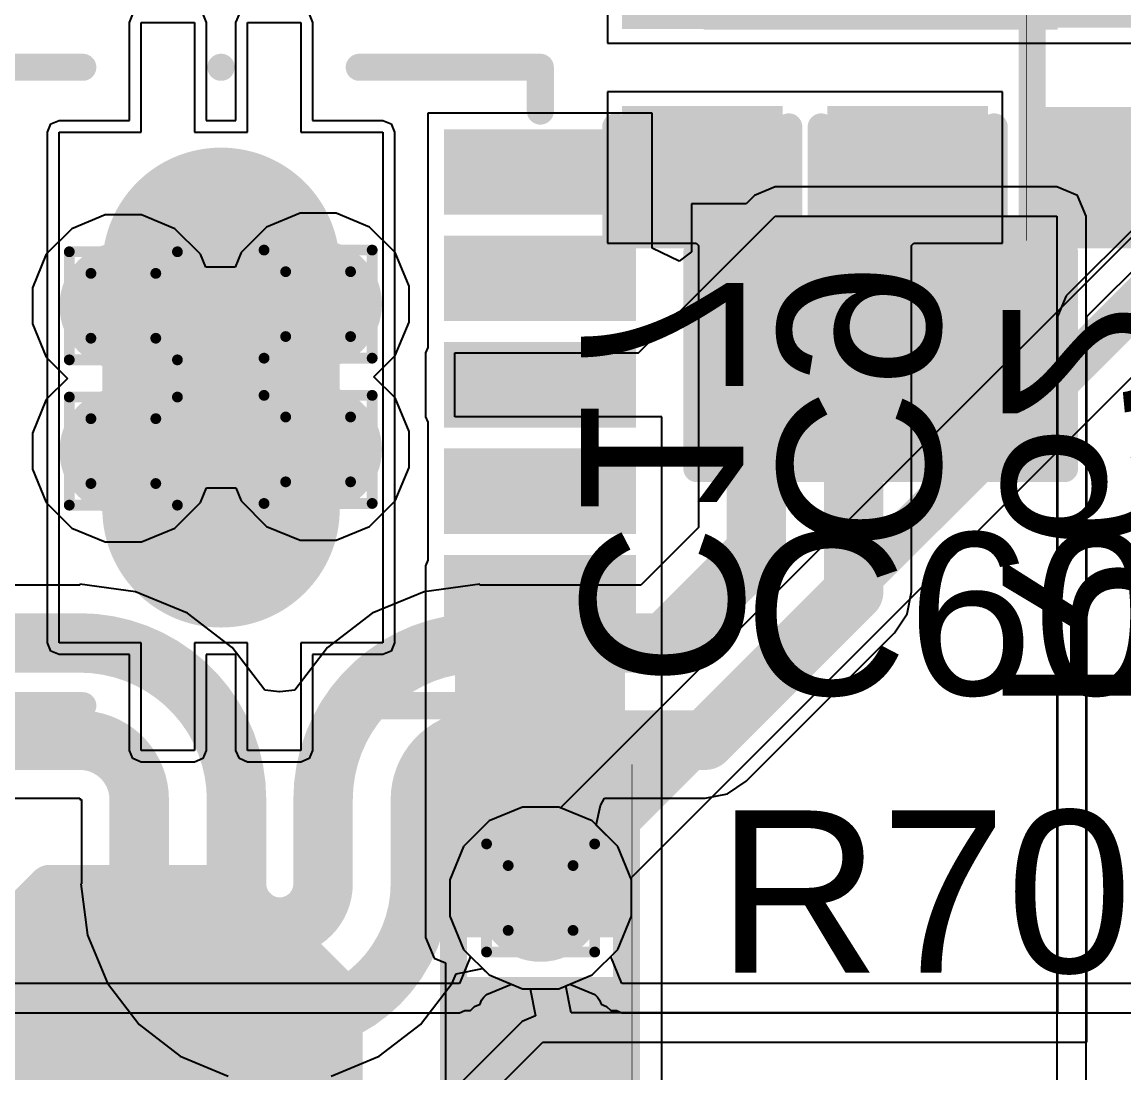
# Model space of a CAD drawing. Header units: inches. Extents: x -22 to 5433, y -13 to 5447.
# Drawn here: x -8.84 to -3.66, y -0.45 to 4.49 of the extents above; entities that cross this region are included whole.
import ezdxf

# ---------------------------------------------------------------- set-up
doc = ezdxf.new("R2010")
doc.units = ezdxf.units.IN
for name, color, linetype in [('Bottom Layer', 5, 'Continuous'), ('Bottom Overlay', 54, 'Continuous'), ('Bottom Paste', 16, 'Continuous'), ('Bottom Solder', 6, 'Continuous'), ('Drill Drawing', 1, 'Continuous'), ('Ground', 16, 'Continuous'), ('Power', 76, 'Continuous'), ('Top Layer', 1, 'Continuous'), ('Top Overlay', 2, 'Continuous'), ('Top Paste', 8, 'Continuous'), ('Top Solder', 216, 'Continuous'), ('Via Holes', 16, 'Continuous')]:
    doc.layers.add(name, color=color, linetype=linetype)
doc.styles.add('Arial', font='', dxfattribs={"height": 0.2})
doc.styles.get('Arial').set_extended_font_data('Arial')

msp = doc.modelspace()

# ---------------------------------------------------------------- hatches: boundary and pattern name
at = {"layer": 'Bottom Layer'}
for points in [[(-5.9594, 4.0347), (-5.3244, 4.0347), (-5.3244, 3.5775), (-5.9594, 3.5775)], [(-4.9942, 4.0347), (-4.3592, 4.0347), (-4.3592, 3.5775), (-4.9942, 3.5775)], [(-4.0036, 4.0347), (-3.3686, 4.0347), (-3.3686, 3.5775), (-4.0036, 3.5775)]]:
    msp.add_hatch(color=5, dxfattribs=at).paths.add_polyline_path(points)
h = msp.add_hatch(color=5, dxfattribs=at)
edge = h.paths.add_edge_path()
edge.add_arc((-8.3615, 3.1557), 0.3, 0, 360)
h = msp.add_hatch(color=5, dxfattribs=at)
edge = h.paths.add_edge_path()
edge.add_arc((-7.4465, 3.1636), 0.3, 0, 360)
h = msp.add_hatch(color=5, dxfattribs=at)
edge = h.paths.add_edge_path()
edge.add_arc((-8.3615, 2.4729), 0.3, 0, 360)
h = msp.add_hatch(color=5, dxfattribs=at)
edge = h.paths.add_edge_path()
edge.add_arc((-7.4465, 2.4808), 0.3, 0, 360)
h = msp.add_hatch(color=5, dxfattribs=at)
edge = h.paths.add_edge_path()
edge.add_arc((-6.4012, 0.3728), 0.3, 0, 360)
at = {"layer": 'Bottom Paste'}
for points in [[(-5.9594, 4.0347), (-5.3244, 4.0347), (-5.3244, 3.5775), (-5.9594, 3.5775)], [(-4.9942, 4.0347), (-4.3592, 4.0347), (-4.3592, 3.5775), (-4.9942, 3.5775)], [(-4.0036, 4.0347), (-3.3686, 4.0347), (-3.3686, 3.5775), (-4.0036, 3.5775)]]:
    msp.add_hatch(color=16, dxfattribs=at).paths.add_polyline_path(points)
at = {"layer": 'Bottom Solder'}
for points in [[(-6.0194, 5.0345), (-5.2644, 5.0345), (-5.2644, 4.4573), (-6.0194, 4.4573)], [(-5.0542, 5.0345), (-4.2992, 5.0345), (-4.2992, 4.4573), (-5.0542, 4.4573)], [(-4.0586, 5.0295), (-3.3136, 5.0295), (-3.3136, 4.4623), (-4.0586, 4.4623)], [(-6.0194, 4.0947), (-5.2644, 4.0947), (-5.2644, 3.5175), (-6.0194, 3.5175)], [(-5.0542, 4.0947), (-4.2992, 4.0947), (-4.2992, 3.5175), (-5.0542, 3.5175)], [(-4.0586, 4.0897), (-3.3136, 4.0897), (-3.3136, 3.5225), (-4.0586, 3.5225)]]:
    msp.add_hatch(color=6, dxfattribs=at).paths.add_polyline_path(points)
at = {"layer": 'Ground'}
h = msp.add_hatch(color=16, dxfattribs=at)
edge = h.paths.add_edge_path()
edge.add_arc((-8.3615, 3.1557), 0.3, 0, 360)
h = msp.add_hatch(color=16, dxfattribs=at)
edge = h.paths.add_edge_path()
edge.add_arc((-7.4465, 3.1636), 0.3, 0, 360)
h = msp.add_hatch(color=16, dxfattribs=at)
edge = h.paths.add_edge_path()
edge.add_arc((-8.3615, 2.4729), 0.3, 0, 360)
h = msp.add_hatch(color=16, dxfattribs=at)
edge = h.paths.add_edge_path()
edge.add_arc((-7.4465, 2.4808), 0.3, 0, 360)
h = msp.add_hatch(color=16, dxfattribs=at)
edge = h.paths.add_edge_path()
edge.add_arc((-6.4012, 0.3728), 0.3, 0, 360)
at = {"layer": 'Power'}
h = msp.add_hatch(color=76, dxfattribs=at)
edge = h.paths.add_edge_path()
edge.add_arc((-8.3615, 3.1557), 0.3, 0, 360)
h = msp.add_hatch(color=76, dxfattribs=at)
edge = h.paths.add_edge_path()
edge.add_arc((-7.4465, 3.1636), 0.3, 0, 360)
h = msp.add_hatch(color=76, dxfattribs=at)
edge = h.paths.add_edge_path()
edge.add_arc((-8.3615, 2.4729), 0.3, 0, 360)
h = msp.add_hatch(color=76, dxfattribs=at)
edge = h.paths.add_edge_path()
edge.add_arc((-7.4465, 2.4808), 0.3, 0, 360)
h = msp.add_hatch(color=76, dxfattribs=at)
edge = h.paths.add_edge_path()
edge.add_arc((-6.4012, 0.3728), 0.3, 0, 360)
at = {"layer": 'Top Layer'}
for points in [[(-6.8041, 3.9344), (-6.0041, 3.9344), (-6.0041, 3.6344), (-6.8041, 3.6344)], [(-4.0417, 3.508), (-4.0417, 2.492), (-5.5657, 2.492), (-5.5657, 3.508)], [(-6.8041, 3.4345), (-6.0041, 3.4345), (-6.0041, 3.1345), (-6.8041, 3.1345)], [(-6.8041, 2.9344), (-6.0041, 2.9344), (-6.0041, 2.6344), (-6.8041, 2.6344)], [(-6.8041, 2.4345), (-6.0041, 2.4345), (-6.0041, 2.1345), (-6.8041, 2.1345)], [(-6.8041, 0.1871), (-6.0041, 0.1871), (-6.0041, 1.9344), (-6.8041, 1.9344)], [(-6.8041, 1.9344), (-6.0041, 1.9344), (-6.0041, 1.6344), (-6.8041, 1.6344)], [(-6.0866, 0.4284), (-6.7216, 0.4284), (-6.7216, 0.8856), (-6.0866, 0.8856)], [(-8.6576, -1.2734), (-7.8956, -1.2734), (-7.5146, -0.8924), (-7.5146, -0.1304), (-7.8956, 0.2506), (-8.6576, 0.2506), (-9.0386, -0.1304), (-9.0386, -0.8924)], [(-6.0866, -0.5114), (-6.7216, -0.5114), (-6.7216, -0.0542), (-6.0866, -0.0542)]]:
    msp.add_hatch(color=1, dxfattribs=at).paths.add_polyline_path(points)
h = msp.add_hatch(color=1, dxfattribs=at)
edge = h.paths.add_edge_path()
edge.add_arc((-7.9025, 2.2014), 0.456, 180, 360)
edge.add_line((-7.4465, 2.2014), (-7.4465, 3.3414))
edge.add_arc((-7.9025, 3.3414), 0.456, 0, 180)
edge.add_line((-8.3585, 3.3414), (-8.3585, 2.2014))
h = msp.add_hatch(color=1, dxfattribs=at)
edge = h.paths.add_edge_path()
edge.add_arc((-8.3615, 3.1557), 0.3, 0, 360)
h = msp.add_hatch(color=1, dxfattribs=at)
edge = h.paths.add_edge_path()
edge.add_arc((-7.4465, 3.1636), 0.3, 0, 360)
h = msp.add_hatch(color=1, dxfattribs=at)
edge = h.paths.add_edge_path()
edge.add_arc((-8.3615, 2.4729), 0.3, 0, 360)
h = msp.add_hatch(color=1, dxfattribs=at)
edge = h.paths.add_edge_path()
edge.add_arc((-7.4465, 2.4808), 0.3, 0, 360)
h = msp.add_hatch(color=1, dxfattribs=at)
edge = h.paths.add_edge_path()
edge.add_arc((-6.4012, 0.3728), 0.3, 0, 360)
at = {"layer": 'Top Paste'}
for points in [[(-6.8041, 3.9344), (-6.0041, 3.9344), (-6.0041, 3.6344), (-6.8041, 3.6344)], [(-4.0417, 3.508), (-4.0417, 2.492), (-5.5657, 2.492), (-5.5657, 3.508)], [(-6.8041, 3.4345), (-6.0041, 3.4345), (-6.0041, 3.1345), (-6.8041, 3.1345)], [(-6.8041, 2.9344), (-6.0041, 2.9344), (-6.0041, 2.6344), (-6.8041, 2.6344)], [(-6.8041, 2.4345), (-6.0041, 2.4345), (-6.0041, 2.1345), (-6.8041, 2.1345)], [(-6.8041, 1.9344), (-6.0041, 1.9344), (-6.0041, 1.6344), (-6.8041, 1.6344)], [(-6.0866, 0.4284), (-6.7216, 0.4284), (-6.7216, 0.8856), (-6.0866, 0.8856)], [(-8.6576, -1.2734), (-7.8956, -1.2734), (-7.5146, -0.8924), (-7.5146, -0.1304), (-7.8956, 0.2506), (-8.6576, 0.2506), (-9.0386, -0.1304), (-9.0386, -0.8924)], [(-6.0866, -0.5114), (-6.7216, -0.5114), (-6.7216, -0.0542), (-6.0866, -0.0542)]]:
    msp.add_hatch(color=8, dxfattribs=at).paths.add_polyline_path(points)
h = msp.add_hatch(color=8, dxfattribs=at)
edge = h.paths.add_edge_path()
edge.add_arc((-7.9025, 2.2014), 0.456, 180, 360)
edge.add_line((-7.4465, 2.2014), (-7.4465, 3.3414))
edge.add_arc((-7.9025, 3.3414), 0.456, 0, 180)
edge.add_line((-8.3585, 3.3414), (-8.3585, 2.2014))
at = {"layer": 'Top Solder'}
for points in [[(-3.9717, 5.61), (-3.9717, 4.454), (-5.6357, 4.454), (-5.6357, 5.61)], [(-6.8549, 3.9852), (-5.9533, 3.9852), (-5.9533, 3.5836), (-6.8549, 3.5836)], [(-3.9717, 3.578), (-3.9717, 2.422), (-5.6357, 2.422), (-5.6357, 3.578)], [(-6.8549, 3.4853), (-5.9533, 3.4853), (-5.9533, 3.0837), (-6.8549, 3.0837)], [(-6.8549, 2.9852), (-5.9533, 2.9852), (-5.9533, 2.5836), (-6.8549, 2.5836)], [(-6.8549, 2.4853), (-5.9533, 2.4853), (-5.9533, 2.0837), (-6.8549, 2.0837)], [(-6.8549, 1.9852), (-5.9533, 1.9852), (-5.9533, 1.5836), (-6.8549, 1.5836)], [(-6.0316, 0.3734), (-6.7766, 0.3734), (-6.7766, 0.9406), (-6.0316, 0.9406)], [(-8.7084, -1.375), (-7.8448, -1.375), (-7.413, -0.9432), (-7.413, -0.0796), (-7.8448, 0.3522), (-8.7084, 0.3522), (-9.1402, -0.0796), (-9.1402, -0.9432)], [(-6.0316, -0.5664), (-6.7766, -0.5664), (-6.7766, 0.0008), (-6.0316, 0.0008)]]:
    msp.add_hatch(color=216, dxfattribs=at).paths.add_polyline_path(points)
h = msp.add_hatch(color=216, dxfattribs=at)
edge = h.paths.add_edge_path()
edge.add_arc((-7.9025, 2.2014), 0.5576, 180, 360)
edge.add_line((-7.3449, 2.2014), (-7.3449, 3.3414))
edge.add_arc((-7.9025, 3.3414), 0.5576, 0, 180)
edge.add_line((-8.4601, 3.3414), (-8.4601, 2.2014))
at = {"layer": 'Via Holes'}
h = msp.add_hatch(color=7, dxfattribs=at)
edge = h.paths.add_edge_path()
edge.add_arc((-7.4465, 3.1636), 0.15, 0, 360)
h = msp.add_hatch(color=7, dxfattribs=at)
edge = h.paths.add_edge_path()
edge.add_arc((-8.3615, 3.1557), 0.15, 0, 360)
h = msp.add_hatch(color=7, dxfattribs=at)
edge = h.paths.add_edge_path()
edge.add_arc((-8.3615, 2.4729), 0.15, 0, 360)
h = msp.add_hatch(color=7, dxfattribs=at)
edge = h.paths.add_edge_path()
edge.add_arc((-7.4465, 2.4808), 0.15, 0, 360)
h = msp.add_hatch(color=7, dxfattribs=at)
edge = h.paths.add_edge_path()
edge.add_arc((-6.4012, 0.3728), 0.15, 0, 360)

# ---------------------------------------------------------------- linework, layer by layer
at = {"layer": 'Bottom Layer'}
for p, q in [((-6.0864, 5.1015), (-6.0864, 4.3903)), ((-6.0864, 4.3903), (-5.1974, 4.3903)), ((-5.1974, 4.3903), (-5.1974, 4.3903)), ((-5.1974, 4.3903), (-5.1212, 4.3903)), ((-5.1212, 4.3903), (-5.1212, 4.3903)), ((-5.1212, 4.3903), (-4.2322, 4.3903)), ((-4.2322, 4.3903), (-4.2322, 4.3903)), ((-4.2322, 4.3903), (-4.1306, 4.3903)), ((-4.1306, 4.3903), (-4.1306, 4.3903)), ((-4.1306, 4.3903), (-3.2593, 4.3903)), ((-5.1974, 4.1617), (-6.0864, 4.1617)), ((-6.0864, 4.1617), (-6.0864, 3.4505)), ((-5.1212, 4.1618), (-5.1974, 4.1618)), ((-5.1974, 4.1618), (-5.1974, 4.1617)), ((-5.1212, 4.1617), (-5.1212, 4.1618)), ((-4.2322, 4.1617), (-5.1212, 4.1617)), ((-4.2322, 3.4505), (-4.2322, 4.1617)), ((-3.5867, 3.5477), (-3.9326, 3.2019)), ((-6.0864, 3.4505), (-5.6708, 3.4505)), ((-5.6708, 3.4505), (-5.6598, 3.4395)), ((-5.6598, 3.4395), (-5.6598, 2.1135)), ((-4.6588, 3.4395), (-4.6477, 3.4505)), ((-4.6588, 1.8115), (-4.6588, 3.4395)), ((-4.6477, 3.4505), (-4.2322, 3.4505)), ((-3.8354, 3.1047), (-3.4895, 3.4505)), ((-3.9326, 3.2019), (-3.9729, 3.1047)), ((-3.9729, 3.1047), (-3.9729, 3.1047)), ((-3.9729, 3.1047), (-3.9729, -0.1673)), ((-3.8354, -0.3048), (-3.8354, 3.1047)), ((-5.6598, 2.1135), (-5.93, 1.8434)), ((-8.5663, 1.8434), (-10.1313, 1.8434)), ((-8.3044, 1.8123), (-8.5663, 1.8468)), ((-8.5663, 1.8468), (-8.5663, 1.8434)), ((-8.0603, 1.7112), (-8.3044, 1.8123)), ((-6.9486, 1.8123), (-7.1927, 1.7112)), ((-6.6867, 1.8468), (-6.9486, 1.8123)), ((-6.6867, 1.8434), (-6.6867, 1.8468)), ((-5.93, 1.8434), (-6.6867, 1.8434)), ((-4.6795, 1.7075), (-4.6588, 1.8115)), ((-7.8507, 1.5504), (-8.0603, 1.7112)), ((-7.1927, 1.7112), (-7.4023, 1.5504)), ((-4.7384, 1.6192), (-4.6795, 1.7075)), ((-5.4357, 0.922), (-4.7384, 1.6192)), ((-7.6968, 1.3498), (-7.8507, 1.5504)), ((-7.4023, 1.5504), (-7.5562, 1.3498)), ((-7.6273, 1.3408), (-7.6968, 1.3498)), ((-7.5562, 1.3498), (-7.6257, 1.3408)), ((-7.6257, 1.3408), (-7.6273, 1.3408)), ((-5.5239, 0.863), (-5.4357, 0.922)), ((-10.4333, 0.8423), (-8.5663, 0.8423)), ((-8.5663, 0.8423), (-8.5663, 0.8349)), ((-8.5663, 0.8349), (-8.5588, 0.8349)), ((-8.5588, 0.8349), (-8.5588, 0.4393)), ((-6.1198, 0.8076), (-6.1009, 0.8423)), ((-6.1009, 0.8423), (-5.628, 0.8423)), ((-5.628, 0.8423), (-5.5239, 0.863)), ((-6.1398, 0.7153), (-6.1198, 0.8076)), ((-6.0392, 0.6147), (-6.1398, 0.7153)), ((-5.9742, 0.4578), (-6.0392, 0.6147)), ((-8.5588, 0.4393), (-8.5616, 0.4393)), ((-8.5616, 0.4393), (-8.5297, 0.1973)), ((-5.9742, 0.2879), (-5.9742, 0.4578)), ((-6.0392, 0.131), (-5.9742, 0.2879)), ((-8.5297, 0.1973), (-8.4363, -0.0282)), ((-6.1593, 0.0109), (-6.0392, 0.131)), ((-6.8167, -0.0282), (-6.7981, 0.0166)), ((-6.7981, 0.0166), (-6.6736, 0.0413)), ((-6.6736, 0.0413), (-6.6431, 0.0109)), ((-6.6431, 0.0109), (-6.4861, -0.0542)), ((-6.2829, -0.0403), (-6.1593, 0.0109)), ((-8.4363, -0.0282), (-8.2877, -0.2219)), ((-6.9653, -0.2219), (-6.8167, -0.0282)), ((-6.2577, -0.1673), (-6.2829, -0.0403)), ((-6.4861, -0.0542), (-6.4499, -0.0542)), ((-6.4499, -0.0542), (-6.4246, -0.1812)), ((-6.4246, -0.1812), (-6.4885, -0.2076)), ((-3.9729, -0.1673), (-6.2577, -0.1673)), ((-8.2877, -0.2219), (-8.0941, -0.3705)), ((-7.159, -0.3705), (-6.9653, -0.2219)), ((-6.4885, -0.2076), (-6.7839, -0.503)), ((-6.4885, -0.2076), (-6.4885, -0.2076)), ((-6.6867, -0.6003), (-6.3912, -0.3048)), ((-6.3912, -0.3048), (-3.8354, -0.3048)), ((-8.0941, -0.3705), (-7.8685, -0.4639)), ((-7.3845, -0.4639), (-7.159, -0.3705))]:
    msp.add_line(p, q, dxfattribs=at)
for points in [[(-5.6419, 3.8061, 0.2794, 0.2794, 0), (-5.3879, 3.5521, 0.2794, 0.2794, 0)], [(-4.9307, 3.5521, 0.2794, 0.2794, 0), (-4.6767, 3.8061, 0.2794, 0.2794, 0)], [(-5.3879, 2.0009, 0.2794, 0.2794, 0), (-5.3879, 3.5521, 0.2794, 0.2794, 0)], [(-4.9307, 1.8115, 0.2794, 0.2794, 0), (-4.9307, 3.5521, 0.2794, 0.2794, 0)], [(-5.8173, 1.5715, 0.2794, 0.2794, 0), (-5.3879, 2.0009, 0.2794, 0.2794, 0)], [(-5.628, 1.1143, 0.2794, 0.2794, 0), (-4.9307, 1.8115, 0.2794, 0.2794, 0)], [(-9.6627, 1.5715, 0.2794, 0.2794, 0), (-8.5663, 1.5715, 0.2794, 0.2794, 0)], [(-8.5663, 1.5715, 0.2794, 0.2794, -0.414214), (-7.8297, 0.8349, 0.2794, 0.2794, 0)], [(-7.4233, 0.8349, 0.2794, 0.2794, -0.414214), (-6.6867, 1.5715, 0.2794, 0.2794, 0)], [(-6.6867, 1.5715, 0.2794, 0.2794, 0), (-6.3184, 1.5715, 0.2794, 0.2794, 0)], [(-6.3184, 1.5715, 0.2794, 0.2794, 0), (-5.8173, 1.5715, 0.2794, 0.2794, 0)], [(-9.6627, 1.1143, 0.2794, 0.2794, 0), (-8.5663, 1.1143, 0.2794, 0.2794, 0)], [(-8.5663, 1.1143, 0.2794, 0.2794, -0.414214), (-8.2869, 0.8349, 0.2794, 0.2794, 0)], [(-6.9661, 0.8349, 0.2794, 0.2794, -0.414214), (-6.6867, 1.1143, 0.2794, 0.2794, 0)], [(-6.6867, 1.1143, 0.2794, 0.2794, 0), (-6.3184, 1.1143, 0.2794, 0.2794, 0)], [(-6.3184, 1.1143, 0.2794, 0.2794, 0), (-5.628, 1.1143, 0.2794, 0.2794, 0)], [(-8.2869, 0.4393, 0.2794, 0.2794, 0), (-8.2869, 0.8349, 0.2794, 0.2794, 0)], [(-7.8297, 0.4393, 0.2794, 0.2794, 0), (-7.8297, 0.8349, 0.2794, 0.2794, 0)], [(-7.4233, 0.4393, 0.2794, 0.2794, 0), (-7.4233, 0.8349, 0.2794, 0.2794, 0)], [(-6.9661, 0.4393, 0.2794, 0.2794, 0), (-6.9661, 0.8349, 0.2794, 0.2794, 0)], [(-6.9661, 0.4393, 0.2794, 0.2794, -1), (-8.2869, 0.4393, 0.2794, 0.2794, 0)], [(-7.4233, 0.4393, 0.2794, 0.2794, -1), (-7.8297, 0.4393, 0.2794, 0.2794, 0)]]:
    msp.add_lwpolyline(points, format="xyseb", dxfattribs=at)
for points in [[(-5.7117, 3.8061, 0.1397, 0.1397, 1), (-5.572, 3.8061, 0.1397, 0.1397, 1)], [(-4.7465, 3.8061, 0.1397, 0.1397, 1), (-4.6068, 3.8061, 0.1397, 0.1397, 1)], [(-5.4577, 3.5521, 0.1397, 0.1397, 1), (-5.318, 3.5521, 0.1397, 0.1397, 1)], [(-5.4577, 3.5521, 0.1397, 0.1397, 1), (-5.318, 3.5521, 0.1397, 0.1397, 1)], [(-5.0005, 3.5521, 0.1397, 0.1397, 1), (-4.8608, 3.5521, 0.1397, 0.1397, 1)], [(-5.0005, 3.5521, 0.1397, 0.1397, 1), (-4.8608, 3.5521, 0.1397, 0.1397, 1)], [(-5.4577, 2.0009, 0.1397, 0.1397, 1), (-5.318, 2.0009, 0.1397, 0.1397, 1)], [(-5.4577, 2.0009, 0.1397, 0.1397, 1), (-5.318, 2.0009, 0.1397, 0.1397, 1)], [(-5.0005, 1.8115, 0.1397, 0.1397, 1), (-4.8608, 1.8115, 0.1397, 0.1397, 1)], [(-5.0005, 1.8115, 0.1397, 0.1397, 1), (-4.8608, 1.8115, 0.1397, 0.1397, 1)], [(-8.6362, 1.5715, 0.1397, 0.1397, 1), (-8.4965, 1.5715, 0.1397, 0.1397, 1)], [(-8.6362, 1.5715, 0.1397, 0.1397, 1), (-8.4965, 1.5715, 0.1397, 0.1397, 1)], [(-6.7566, 1.5715, 0.1397, 0.1397, 1), (-6.6169, 1.5715, 0.1397, 0.1397, 1)], [(-6.7566, 1.5715, 0.1397, 0.1397, 1), (-6.6169, 1.5715, 0.1397, 0.1397, 1)], [(-6.3882, 1.5715, 0.1397, 0.1397, 1), (-6.2485, 1.5715, 0.1397, 0.1397, 1)], [(-6.3882, 1.5715, 0.1397, 0.1397, 1), (-6.2485, 1.5715, 0.1397, 0.1397, 1)], [(-5.8872, 1.5715, 0.1397, 0.1397, 1), (-5.7475, 1.5715, 0.1397, 0.1397, 1)], [(-5.8872, 1.5715, 0.1397, 0.1397, 1), (-5.7475, 1.5715, 0.1397, 0.1397, 1)], [(-8.6362, 1.1143, 0.1397, 0.1397, 1), (-8.4965, 1.1143, 0.1397, 0.1397, 1)], [(-8.6362, 1.1143, 0.1397, 0.1397, 1), (-8.4965, 1.1143, 0.1397, 0.1397, 1)], [(-6.7566, 1.1143, 0.1397, 0.1397, 1), (-6.6169, 1.1143, 0.1397, 0.1397, 1)], [(-6.7566, 1.1143, 0.1397, 0.1397, 1), (-6.6169, 1.1143, 0.1397, 0.1397, 1)], [(-6.3882, 1.1143, 0.1397, 0.1397, 1), (-6.2485, 1.1143, 0.1397, 0.1397, 1)], [(-6.3882, 1.1143, 0.1397, 0.1397, 1), (-6.2485, 1.1143, 0.1397, 0.1397, 1)], [(-5.6978, 1.1143, 0.1397, 0.1397, 1), (-5.5581, 1.1143, 0.1397, 0.1397, 1)], [(-5.6978, 1.1143, 0.1397, 0.1397, 1), (-5.5581, 1.1143, 0.1397, 0.1397, 1)], [(-8.3568, 0.8349, 0.1397, 0.1397, 1), (-8.2171, 0.8349, 0.1397, 0.1397, 1)], [(-8.3568, 0.8349, 0.1397, 0.1397, 1), (-8.2171, 0.8349, 0.1397, 0.1397, 1)], [(-7.8996, 0.8349, 0.1397, 0.1397, 1), (-7.7599, 0.8349, 0.1397, 0.1397, 1)], [(-7.8996, 0.8349, 0.1397, 0.1397, 1), (-7.7599, 0.8349, 0.1397, 0.1397, 1)], [(-7.4932, 0.8349, 0.1397, 0.1397, 1), (-7.3535, 0.8349, 0.1397, 0.1397, 1)], [(-7.4932, 0.8349, 0.1397, 0.1397, 1), (-7.3535, 0.8349, 0.1397, 0.1397, 1)], [(-7.036, 0.8349, 0.1397, 0.1397, 1), (-6.8963, 0.8349, 0.1397, 0.1397, 1)], [(-7.036, 0.8349, 0.1397, 0.1397, 1), (-6.8963, 0.8349, 0.1397, 0.1397, 1)], [(-8.3568, 0.4393, 0.1397, 0.1397, 1), (-8.2171, 0.4393, 0.1397, 0.1397, 1)], [(-8.3568, 0.4393, 0.1397, 0.1397, 1), (-8.2171, 0.4393, 0.1397, 0.1397, 1)], [(-7.8996, 0.4393, 0.1397, 0.1397, 1), (-7.7599, 0.4393, 0.1397, 0.1397, 1)], [(-7.8996, 0.4393, 0.1397, 0.1397, 1), (-7.7599, 0.4393, 0.1397, 0.1397, 1)], [(-7.4932, 0.4393, 0.1397, 0.1397, 1), (-7.3535, 0.4393, 0.1397, 0.1397, 1)], [(-7.4932, 0.4393, 0.1397, 0.1397, 1), (-7.3535, 0.4393, 0.1397, 0.1397, 1)], [(-7.036, 0.4393, 0.1397, 0.1397, 1), (-6.8963, 0.4393, 0.1397, 0.1397, 1)], [(-7.036, 0.4393, 0.1397, 0.1397, 1), (-6.8963, 0.4393, 0.1397, 0.1397, 1)]]:
    msp.add_lwpolyline(points, format="xyseb", close=True, dxfattribs=at)
at = {"layer": 'Bottom Overlay'}
for points in [[(-4.0925, 3.4886, 0.127, 0.127, 0), (-4.0925, 5.0634, 0.127, 0.127, 0)], [(-4.1179, 3.4632, 0.00323, 0.00323, 0), (-4.1179, 5.0888, 0.00323, 0.00323, 0)], [(-6.0483, 3.4886, 0.127, 0.127, 0), (-6.0483, 3.9966, 0.127, 0.127, 0)], [(-5.2355, 3.4886, 0.127, 0.127, 0), (-5.2355, 3.9966, 0.127, 0.127, 0)], [(-5.0831, 3.4886, 0.127, 0.127, 0), (-5.0831, 3.9966, 0.127, 0.127, 0)], [(-4.2703, 3.4886, 0.127, 0.127, 0), (-4.2703, 3.9966, 0.127, 0.127, 0)], [(-6.0483, 3.4886, 0.127, 0.127, 0), (-5.2355, 3.4886, 0.127, 0.127, 0)], [(-5.0831, 3.4886, 0.127, 0.127, 0), (-4.2703, 3.4886, 0.127, 0.127, 0)], [(-4.0925, 3.4886, 0.127, 0.127, 0), (-3.2797, 3.4886, 0.127, 0.127, 0)]]:
    msp.add_lwpolyline(points, format="xyseb", dxfattribs=at)
for points in [[(-6.08, 3.9966, 0.0635, 0.0635, 1), (-6.0165, 3.9966, 0.0635, 0.0635, 1)], [(-5.2672, 3.9966, 0.0635, 0.0635, 1), (-5.2037, 3.9966, 0.0635, 0.0635, 1)], [(-5.1148, 3.9966, 0.0635, 0.0635, 1), (-5.0513, 3.9966, 0.0635, 0.0635, 1)], [(-4.302, 3.9966, 0.0635, 0.0635, 1), (-4.2385, 3.9966, 0.0635, 0.0635, 1)], [(-6.08, 3.4886, 0.0635, 0.0635, 1), (-6.0165, 3.4886, 0.0635, 0.0635, 1)], [(-6.08, 3.4886, 0.0635, 0.0635, 1), (-6.0165, 3.4886, 0.0635, 0.0635, 1)], [(-5.2672, 3.4886, 0.0635, 0.0635, 1), (-5.2037, 3.4886, 0.0635, 0.0635, 1)], [(-5.2672, 3.4886, 0.0635, 0.0635, 1), (-5.2037, 3.4886, 0.0635, 0.0635, 1)], [(-5.1148, 3.4886, 0.0635, 0.0635, 1), (-5.0513, 3.4886, 0.0635, 0.0635, 1)], [(-5.1148, 3.4886, 0.0635, 0.0635, 1), (-5.0513, 3.4886, 0.0635, 0.0635, 1)], [(-4.302, 3.4886, 0.0635, 0.0635, 1), (-4.2385, 3.4886, 0.0635, 0.0635, 1)], [(-4.302, 3.4886, 0.0635, 0.0635, 1), (-4.2385, 3.4886, 0.0635, 0.0635, 1)], [(-4.1242, 3.4886, 0.0635, 0.0635, 1), (-4.0607, 3.4886, 0.0635, 0.0635, 1)], [(-4.1242, 3.4886, 0.0635, 0.0635, 1), (-4.0607, 3.4886, 0.0635, 0.0635, 1)], [(-4.1187, 3.4632, 0.00161, 0.00161, 1), (-4.1171, 3.4632, 0.00161, 0.00161, 1)]]:
    msp.add_lwpolyline(points, format="xyseb", close=True, dxfattribs=at)
at = {"layer": 'Drill Drawing'}
for points in [[(-8.6155, 3.4097, 0.0508, 0.0508, 0), (-8.1075, 3.4097, 0.0508, 0.0508, 0)], [(-8.6155, 2.9017, 0.0508, 0.0508, 0), (-8.6155, 3.4097, 0.0508, 0.0508, 0)], [(-8.1075, 2.9017, 0.0508, 0.0508, 0), (-8.1075, 3.4097, 0.0508, 0.0508, 0)], [(-7.7005, 3.4176, 0.0508, 0.0508, 0), (-7.1925, 3.4176, 0.0508, 0.0508, 0)], [(-7.7005, 2.9096, 0.0508, 0.0508, 0), (-7.7005, 3.4176, 0.0508, 0.0508, 0)], [(-7.1925, 2.9096, 0.0508, 0.0508, 0), (-7.1925, 3.4176, 0.0508, 0.0508, 0)], [(-8.5139, 3.3081, 0.0508, 0.0508, 0), (-8.2091, 3.3081, 0.0508, 0.0508, 0)], [(-8.5139, 3.0033, 0.0508, 0.0508, 0), (-8.5139, 3.3081, 0.0508, 0.0508, 0)], [(-8.2091, 3.0033, 0.0508, 0.0508, 0), (-8.2091, 3.3081, 0.0508, 0.0508, 0)], [(-7.5989, 3.316, 0.0508, 0.0508, 0), (-7.2941, 3.316, 0.0508, 0.0508, 0)], [(-7.5989, 3.0112, 0.0508, 0.0508, 0), (-7.5989, 3.316, 0.0508, 0.0508, 0)], [(-7.2941, 3.0112, 0.0508, 0.0508, 0), (-7.2941, 3.316, 0.0508, 0.0508, 0)], [(-8.5139, 3.0033, 0.0508, 0.0508, 0), (-8.2091, 3.0033, 0.0508, 0.0508, 0)], [(-7.5989, 3.0112, 0.0508, 0.0508, 0), (-7.2941, 3.0112, 0.0508, 0.0508, 0)], [(-8.6155, 2.9017, 0.0508, 0.0508, 0), (-8.1075, 2.9017, 0.0508, 0.0508, 0)], [(-7.7005, 2.9096, 0.0508, 0.0508, 0), (-7.1925, 2.9096, 0.0508, 0.0508, 0)], [(-8.6155, 2.7269, 0.0508, 0.0508, 0), (-8.1075, 2.7269, 0.0508, 0.0508, 0)], [(-8.6155, 2.2189, 0.0508, 0.0508, 0), (-8.6155, 2.7269, 0.0508, 0.0508, 0)], [(-8.1075, 2.2189, 0.0508, 0.0508, 0), (-8.1075, 2.7269, 0.0508, 0.0508, 0)], [(-7.7005, 2.7348, 0.0508, 0.0508, 0), (-7.1925, 2.7348, 0.0508, 0.0508, 0)], [(-7.7005, 2.2268, 0.0508, 0.0508, 0), (-7.7005, 2.7348, 0.0508, 0.0508, 0)], [(-7.1925, 2.2268, 0.0508, 0.0508, 0), (-7.1925, 2.7348, 0.0508, 0.0508, 0)], [(-8.5139, 2.6253, 0.0508, 0.0508, 0), (-8.2091, 2.6253, 0.0508, 0.0508, 0)], [(-8.5139, 2.3205, 0.0508, 0.0508, 0), (-8.5139, 2.6253, 0.0508, 0.0508, 0)], [(-8.2091, 2.3205, 0.0508, 0.0508, 0), (-8.2091, 2.6253, 0.0508, 0.0508, 0)], [(-7.5989, 2.6332, 0.0508, 0.0508, 0), (-7.2941, 2.6332, 0.0508, 0.0508, 0)], [(-7.5989, 2.3284, 0.0508, 0.0508, 0), (-7.5989, 2.6332, 0.0508, 0.0508, 0)], [(-7.2941, 2.3284, 0.0508, 0.0508, 0), (-7.2941, 2.6332, 0.0508, 0.0508, 0)], [(-8.5139, 2.3205, 0.0508, 0.0508, 0), (-8.2091, 2.3205, 0.0508, 0.0508, 0)], [(-7.5989, 2.3284, 0.0508, 0.0508, 0), (-7.2941, 2.3284, 0.0508, 0.0508, 0)], [(-8.6155, 2.2189, 0.0508, 0.0508, 0), (-8.1075, 2.2189, 0.0508, 0.0508, 0)], [(-7.7005, 2.2268, 0.0508, 0.0508, 0), (-7.1925, 2.2268, 0.0508, 0.0508, 0)], [(-6.6552, 0.6268, 0.0508, 0.0508, 0), (-6.1472, 0.6268, 0.0508, 0.0508, 0)], [(-6.6552, 0.1188, 0.0508, 0.0508, 0), (-6.6552, 0.6268, 0.0508, 0.0508, 0)], [(-6.1472, 0.1188, 0.0508, 0.0508, 0), (-6.1472, 0.6268, 0.0508, 0.0508, 0)], [(-6.5536, 0.5252, 0.0508, 0.0508, 0), (-6.2488, 0.5252, 0.0508, 0.0508, 0)], [(-6.5536, 0.2204, 0.0508, 0.0508, 0), (-6.5536, 0.5252, 0.0508, 0.0508, 0)], [(-6.2488, 0.2204, 0.0508, 0.0508, 0), (-6.2488, 0.5252, 0.0508, 0.0508, 0)], [(-6.5536, 0.2204, 0.0508, 0.0508, 0), (-6.2488, 0.2204, 0.0508, 0.0508, 0)], [(-6.6552, 0.1188, 0.0508, 0.0508, 0), (-6.1472, 0.1188, 0.0508, 0.0508, 0)]]:
    msp.add_lwpolyline(points, format="xyseb", dxfattribs=at)
for points in [[(-8.6282, 3.4097, 0.0254, 0.0254, 1), (-8.6028, 3.4097, 0.0254, 0.0254, 1)], [(-8.6282, 3.4097, 0.0254, 0.0254, 1), (-8.6028, 3.4097, 0.0254, 0.0254, 1)], [(-8.1202, 3.4097, 0.0254, 0.0254, 1), (-8.0948, 3.4097, 0.0254, 0.0254, 1)], [(-8.1202, 3.4097, 0.0254, 0.0254, 1), (-8.0948, 3.4097, 0.0254, 0.0254, 1)], [(-7.7132, 3.4176, 0.0254, 0.0254, 1), (-7.6878, 3.4176, 0.0254, 0.0254, 1)], [(-7.7132, 3.4176, 0.0254, 0.0254, 1), (-7.6878, 3.4176, 0.0254, 0.0254, 1)], [(-7.2052, 3.4176, 0.0254, 0.0254, 1), (-7.1798, 3.4176, 0.0254, 0.0254, 1)], [(-7.2052, 3.4176, 0.0254, 0.0254, 1), (-7.1798, 3.4176, 0.0254, 0.0254, 1)], [(-8.5266, 3.3081, 0.0254, 0.0254, 1), (-8.5012, 3.3081, 0.0254, 0.0254, 1)], [(-8.5266, 3.3081, 0.0254, 0.0254, 1), (-8.5012, 3.3081, 0.0254, 0.0254, 1)], [(-8.2218, 3.3081, 0.0254, 0.0254, 1), (-8.1964, 3.3081, 0.0254, 0.0254, 1)], [(-8.2218, 3.3081, 0.0254, 0.0254, 1), (-8.1964, 3.3081, 0.0254, 0.0254, 1)], [(-7.6116, 3.316, 0.0254, 0.0254, 1), (-7.5862, 3.316, 0.0254, 0.0254, 1)], [(-7.6116, 3.316, 0.0254, 0.0254, 1), (-7.5862, 3.316, 0.0254, 0.0254, 1)], [(-7.3068, 3.316, 0.0254, 0.0254, 1), (-7.2814, 3.316, 0.0254, 0.0254, 1)], [(-7.3068, 3.316, 0.0254, 0.0254, 1), (-7.2814, 3.316, 0.0254, 0.0254, 1)], [(-8.5266, 3.0033, 0.0254, 0.0254, 1), (-8.5012, 3.0033, 0.0254, 0.0254, 1)], [(-8.5266, 3.0033, 0.0254, 0.0254, 1), (-8.5012, 3.0033, 0.0254, 0.0254, 1)], [(-8.2218, 3.0033, 0.0254, 0.0254, 1), (-8.1964, 3.0033, 0.0254, 0.0254, 1)], [(-8.2218, 3.0033, 0.0254, 0.0254, 1), (-8.1964, 3.0033, 0.0254, 0.0254, 1)], [(-7.6116, 3.0112, 0.0254, 0.0254, 1), (-7.5862, 3.0112, 0.0254, 0.0254, 1)], [(-7.6116, 3.0112, 0.0254, 0.0254, 1), (-7.5862, 3.0112, 0.0254, 0.0254, 1)], [(-7.3068, 3.0112, 0.0254, 0.0254, 1), (-7.2814, 3.0112, 0.0254, 0.0254, 1)], [(-7.3068, 3.0112, 0.0254, 0.0254, 1), (-7.2814, 3.0112, 0.0254, 0.0254, 1)], [(-8.6282, 2.9017, 0.0254, 0.0254, 1), (-8.6028, 2.9017, 0.0254, 0.0254, 1)], [(-8.6282, 2.9017, 0.0254, 0.0254, 1), (-8.6028, 2.9017, 0.0254, 0.0254, 1)], [(-8.1202, 2.9017, 0.0254, 0.0254, 1), (-8.0948, 2.9017, 0.0254, 0.0254, 1)], [(-8.1202, 2.9017, 0.0254, 0.0254, 1), (-8.0948, 2.9017, 0.0254, 0.0254, 1)], [(-7.7132, 2.9096, 0.0254, 0.0254, 1), (-7.6878, 2.9096, 0.0254, 0.0254, 1)], [(-7.7132, 2.9096, 0.0254, 0.0254, 1), (-7.6878, 2.9096, 0.0254, 0.0254, 1)], [(-7.2052, 2.9096, 0.0254, 0.0254, 1), (-7.1798, 2.9096, 0.0254, 0.0254, 1)], [(-7.2052, 2.9096, 0.0254, 0.0254, 1), (-7.1798, 2.9096, 0.0254, 0.0254, 1)], [(-8.6282, 2.7269, 0.0254, 0.0254, 1), (-8.6028, 2.7269, 0.0254, 0.0254, 1)], [(-8.6282, 2.7269, 0.0254, 0.0254, 1), (-8.6028, 2.7269, 0.0254, 0.0254, 1)], [(-8.1202, 2.7269, 0.0254, 0.0254, 1), (-8.0948, 2.7269, 0.0254, 0.0254, 1)], [(-8.1202, 2.7269, 0.0254, 0.0254, 1), (-8.0948, 2.7269, 0.0254, 0.0254, 1)], [(-7.7132, 2.7348, 0.0254, 0.0254, 1), (-7.6878, 2.7348, 0.0254, 0.0254, 1)], [(-7.7132, 2.7348, 0.0254, 0.0254, 1), (-7.6878, 2.7348, 0.0254, 0.0254, 1)], [(-7.2052, 2.7348, 0.0254, 0.0254, 1), (-7.1798, 2.7348, 0.0254, 0.0254, 1)], [(-7.2052, 2.7348, 0.0254, 0.0254, 1), (-7.1798, 2.7348, 0.0254, 0.0254, 1)], [(-8.5266, 2.6253, 0.0254, 0.0254, 1), (-8.5012, 2.6253, 0.0254, 0.0254, 1)], [(-8.5266, 2.6253, 0.0254, 0.0254, 1), (-8.5012, 2.6253, 0.0254, 0.0254, 1)], [(-8.2218, 2.6253, 0.0254, 0.0254, 1), (-8.1964, 2.6253, 0.0254, 0.0254, 1)], [(-8.2218, 2.6253, 0.0254, 0.0254, 1), (-8.1964, 2.6253, 0.0254, 0.0254, 1)], [(-7.6116, 2.6332, 0.0254, 0.0254, 1), (-7.5862, 2.6332, 0.0254, 0.0254, 1)], [(-7.6116, 2.6332, 0.0254, 0.0254, 1), (-7.5862, 2.6332, 0.0254, 0.0254, 1)], [(-7.3068, 2.6332, 0.0254, 0.0254, 1), (-7.2814, 2.6332, 0.0254, 0.0254, 1)], [(-7.3068, 2.6332, 0.0254, 0.0254, 1), (-7.2814, 2.6332, 0.0254, 0.0254, 1)], [(-8.5266, 2.3205, 0.0254, 0.0254, 1), (-8.5012, 2.3205, 0.0254, 0.0254, 1)], [(-8.5266, 2.3205, 0.0254, 0.0254, 1), (-8.5012, 2.3205, 0.0254, 0.0254, 1)], [(-8.2218, 2.3205, 0.0254, 0.0254, 1), (-8.1964, 2.3205, 0.0254, 0.0254, 1)], [(-8.2218, 2.3205, 0.0254, 0.0254, 1), (-8.1964, 2.3205, 0.0254, 0.0254, 1)], [(-7.6116, 2.3284, 0.0254, 0.0254, 1), (-7.5862, 2.3284, 0.0254, 0.0254, 1)], [(-7.6116, 2.3284, 0.0254, 0.0254, 1), (-7.5862, 2.3284, 0.0254, 0.0254, 1)], [(-7.3068, 2.3284, 0.0254, 0.0254, 1), (-7.2814, 2.3284, 0.0254, 0.0254, 1)], [(-7.3068, 2.3284, 0.0254, 0.0254, 1), (-7.2814, 2.3284, 0.0254, 0.0254, 1)], [(-8.6282, 2.2189, 0.0254, 0.0254, 1), (-8.6028, 2.2189, 0.0254, 0.0254, 1)], [(-8.6282, 2.2189, 0.0254, 0.0254, 1), (-8.6028, 2.2189, 0.0254, 0.0254, 1)], [(-8.1202, 2.2189, 0.0254, 0.0254, 1), (-8.0948, 2.2189, 0.0254, 0.0254, 1)], [(-8.1202, 2.2189, 0.0254, 0.0254, 1), (-8.0948, 2.2189, 0.0254, 0.0254, 1)], [(-7.7132, 2.2268, 0.0254, 0.0254, 1), (-7.6878, 2.2268, 0.0254, 0.0254, 1)], [(-7.7132, 2.2268, 0.0254, 0.0254, 1), (-7.6878, 2.2268, 0.0254, 0.0254, 1)], [(-7.2052, 2.2268, 0.0254, 0.0254, 1), (-7.1798, 2.2268, 0.0254, 0.0254, 1)], [(-7.2052, 2.2268, 0.0254, 0.0254, 1), (-7.1798, 2.2268, 0.0254, 0.0254, 1)], [(-6.6679, 0.6268, 0.0254, 0.0254, 1), (-6.6425, 0.6268, 0.0254, 0.0254, 1)], [(-6.6679, 0.6268, 0.0254, 0.0254, 1), (-6.6425, 0.6268, 0.0254, 0.0254, 1)], [(-6.1599, 0.6268, 0.0254, 0.0254, 1), (-6.1345, 0.6268, 0.0254, 0.0254, 1)], [(-6.1599, 0.6268, 0.0254, 0.0254, 1), (-6.1345, 0.6268, 0.0254, 0.0254, 1)], [(-6.5663, 0.5252, 0.0254, 0.0254, 1), (-6.5409, 0.5252, 0.0254, 0.0254, 1)], [(-6.5663, 0.5252, 0.0254, 0.0254, 1), (-6.5409, 0.5252, 0.0254, 0.0254, 1)], [(-6.2615, 0.5252, 0.0254, 0.0254, 1), (-6.2361, 0.5252, 0.0254, 0.0254, 1)], [(-6.2615, 0.5252, 0.0254, 0.0254, 1), (-6.2361, 0.5252, 0.0254, 0.0254, 1)], [(-6.5663, 0.2204, 0.0254, 0.0254, 1), (-6.5409, 0.2204, 0.0254, 0.0254, 1)], [(-6.5663, 0.2204, 0.0254, 0.0254, 1), (-6.5409, 0.2204, 0.0254, 0.0254, 1)], [(-6.2615, 0.2204, 0.0254, 0.0254, 1), (-6.2361, 0.2204, 0.0254, 0.0254, 1)], [(-6.2615, 0.2204, 0.0254, 0.0254, 1), (-6.2361, 0.2204, 0.0254, 0.0254, 1)], [(-6.6679, 0.1188, 0.0254, 0.0254, 1), (-6.6425, 0.1188, 0.0254, 0.0254, 1)], [(-6.6679, 0.1188, 0.0254, 0.0254, 1), (-6.6425, 0.1188, 0.0254, 0.0254, 1)], [(-6.1599, 0.1188, 0.0254, 0.0254, 1), (-6.1345, 0.1188, 0.0254, 0.0254, 1)], [(-6.1599, 0.1188, 0.0254, 0.0254, 1), (-6.1345, 0.1188, 0.0254, 0.0254, 1)]]:
    msp.add_lwpolyline(points, format="xyseb", close=True, dxfattribs=at)
at = {"layer": 'Ground'}
for p, q in [((-2.548, 4.5557), (-6.3075, 0.7962)), ((-5.9779, 0.4666), (-2.2867, 4.1578)), ((-6.4861, 0.7998), (-6.6431, 0.7348)), ((-6.3163, 0.7998), (-6.4861, 0.7998)), ((-6.3075, 0.7962), (-6.3163, 0.7998)), ((-6.6431, 0.7348), (-6.7632, 0.6147)), ((-6.7632, 0.6147), (-6.8282, 0.4578)), ((-5.9742, 0.4578), (-5.9779, 0.4666)), ((-6.8282, 0.4578), (-6.8282, 0.2879)), ((-5.9742, 0.2879), (-5.9742, 0.4578)), ((-6.8282, 0.2879), (-6.7632, 0.131)), ((-6.0392, 0.131), (-5.9742, 0.2879)), ((-6.7632, 0.131), (-6.6431, 0.0109)), ((-6.1593, 0.0109), (-6.0392, 0.131)), ((-6.6431, 0.0109), (-6.4861, -0.0542)), ((-6.3163, -0.0542), (-6.1593, 0.0109)), ((-6.4861, -0.0542), (-6.3163, -0.0542))]:
    msp.add_line(p, q, dxfattribs=at)
msp.add_lwpolyline([(-6.4012, 0.3728, 0.2032, 0.2032, 0), (-2.3832, 4.3908, 0.2032, 0.2032, 0)], format="xyseb", dxfattribs=at)
msp.add_lwpolyline([(-6.452, 0.3728, 0.1016, 0.1016, 1), (-6.3504, 0.3728, 0.1016, 0.1016, 1)], format="xyseb", close=True, dxfattribs=at)
at = {"layer": 'Power'}
for p, q in [((-8.4465, 3.5827), (-8.6034, 3.5177)), ((-8.2766, 3.5827), (-8.4465, 3.5827)), ((-8.1197, 3.5177), (-8.2766, 3.5827)), ((-7.5314, 3.5906), (-7.6884, 3.5256)), ((-7.3616, 3.5906), (-7.5314, 3.5906)), ((-7.2046, 3.5256), (-7.3616, 3.5906)), ((-7.6884, 3.5256), (-7.8085, 3.4055)), ((-7.0845, 3.4055), (-7.2046, 3.5256)), ((-8.6034, 3.5177), (-8.7235, 3.3976)), ((-7.9995, 3.3976), (-8.1197, 3.5177)), ((-8.7235, 3.3976), (-8.7885, 3.2407)), ((-7.9744, 3.3369), (-7.9995, 3.3976)), ((-7.8085, 3.4055), (-7.8369, 3.3369)), ((-7.0195, 3.2485), (-7.0845, 3.4055)), ((-7.8369, 3.3369), (-7.9744, 3.3369)), ((-8.7885, 3.2407), (-8.7885, 3.0708)), ((-7.0195, 3.0787), (-7.0195, 3.2485)), ((-8.7885, 3.0708), (-8.7235, 2.9139)), ((-7.0845, 2.9217), (-7.0195, 3.0787)), ((-8.7235, 2.9139), (-8.624, 2.8143)), ((-7.184, 2.8222), (-7.0845, 2.9217)), ((-8.624, 2.8143), (-8.7235, 2.7148)), ((-7.0845, 2.7227), (-7.184, 2.8222)), ((-8.7235, 2.7148), (-8.7885, 2.5579)), ((-7.0195, 2.5657), (-7.0845, 2.7227)), ((-8.7885, 2.5579), (-8.7885, 2.388)), ((-7.0195, 2.3959), (-7.0195, 2.5657)), ((-8.7885, 2.388), (-8.7235, 2.231)), ((-7.0845, 2.2389), (-7.0195, 2.3959)), ((-7.9995, 2.231), (-7.9711, 2.2997)), ((-7.9711, 2.2997), (-7.8336, 2.2997)), ((-7.8336, 2.2997), (-7.8085, 2.2389)), ((-8.7235, 2.231), (-8.6034, 2.1109)), ((-8.1197, 2.1109), (-7.9995, 2.231)), ((-7.8085, 2.2389), (-7.6884, 2.1188)), ((-7.2046, 2.1188), (-7.0845, 2.2389)), ((-8.6034, 2.1109), (-8.4465, 2.0459)), ((-8.2766, 2.0459), (-8.1197, 2.1109)), ((-7.6884, 2.1188), (-7.5314, 2.0538)), ((-7.3616, 2.0538), (-7.2046, 2.1188)), ((-8.4465, 2.0459), (-8.2766, 2.0459)), ((-7.5314, 2.0538), (-7.3616, 2.0538)), ((-6.4861, 0.7998), (-6.6431, 0.7348)), ((-6.3163, 0.7998), (-6.4861, 0.7998)), ((-6.1593, 0.7348), (-6.3163, 0.7998)), ((-6.6431, 0.7348), (-6.7632, 0.6147)), ((-6.0392, 0.6147), (-6.1593, 0.7348)), ((-6.7632, 0.6147), (-6.8282, 0.4578)), ((-5.9742, 0.4578), (-6.0392, 0.6147)), ((-6.8282, 0.4578), (-6.8282, 0.2879)), ((-5.9742, 0.2879), (-5.9742, 0.4578)), ((-6.8282, 0.2879), (-6.7632, 0.131)), ((-6.0392, 0.131), (-5.9742, 0.2879)), ((-6.7632, 0.131), (-6.7305, 0.0982)), ((-6.0719, 0.0982), (-6.0392, 0.131)), ((-6.7305, 0.0982), (-6.7831, -0.0288)), ((-6.0193, -0.0288), (-6.0719, 0.0982)), ((-6.7831, -0.0288), (-14.0001, -0.0288)), ((-6.6559, -0.081), (-6.5386, -0.0324)), ((-6.5386, -0.0324), (-6.4861, -0.0542)), ((-6.3163, -0.0542), (-6.2638, -0.0324)), ((-6.2638, -0.0324), (-6.1465, -0.081)), ((-3.127, -0.0288), (-6.0193, -0.0288)), ((-6.6782, -0.1074), (-6.6686, -0.0939)), ((-6.6686, -0.0939), (-6.6561, -0.0814)), ((-6.6561, -0.0814), (-6.6559, -0.081)), ((-6.4861, -0.0542), (-6.3163, -0.0542)), ((-6.1465, -0.081), (-6.1463, -0.0814)), ((-6.1463, -0.0814), (-6.1338, -0.0939)), ((-6.1338, -0.0939), (-6.1242, -0.1074)), ((-6.7305, -0.1558), (-6.7111, -0.1364)), ((-6.7111, -0.1364), (-6.6859, -0.126)), ((-6.6859, -0.126), (-6.6782, -0.1074)), ((-6.1242, -0.1074), (-6.1165, -0.126)), ((-6.1165, -0.126), (-6.0913, -0.1364)), ((-6.0913, -0.1364), (-6.0719, -0.1558)), ((-13.7693, -0.1662), (-6.7831, -0.1662)), ((-6.7831, -0.1662), (-6.7578, -0.1558)), ((-6.7578, -0.1558), (-6.7305, -0.1558)), ((-6.0719, -0.1558), (-6.0446, -0.1558)), ((-6.0446, -0.1558), (-6.0193, -0.1662)), ((-6.0193, -0.1662), (-3.127, -0.1662))]:
    msp.add_line(p, q, dxfattribs=at)
at = {"layer": 'Top Layer'}
for p, q in [((-8.2776, 3.9714), (-8.2776, 4.4866)), ((-8.2776, 4.4866), (-8.0276, 4.4866)), ((-8.0276, 4.4866), (-8.0276, 3.9714)), ((-7.7776, 3.9714), (-7.7776, 4.4866)), ((-7.7776, 4.4866), (-7.5276, 4.4866)), ((-7.5276, 4.4866), (-7.5276, 3.9714)), ((-5.8771, 4.0614), (-6.9311, 4.0614)), ((-6.9311, 4.0614), (-6.9311, 2.9596)), ((-5.8771, 3.4265), (-5.8771, 4.0614)), ((-8.6626, 3.9714), (-8.6626, 3.9714)), ((-8.6626, 3.9714), (-8.2776, 3.9714)), ((-8.6626, 3.6666), (-8.6626, 3.9714)), ((-8.0276, 3.9714), (-7.7776, 3.9714)), ((-7.5276, 3.9714), (-7.1426, 3.9714)), ((-7.1426, 3.9714), (-7.1426, 1.5714)), ((-5.299, 3.715), (-5.3962, 3.6748)), ((-3.9763, 3.715), (-5.299, 3.715)), ((-3.8791, 3.6748), (-3.9763, 3.715)), ((-8.6626, 1.5714), (-8.6626, 3.6666)), ((-8.6626, 3.6666), (-8.6626, 3.6666)), ((-5.4359, 3.635), (-5.6927, 3.635)), ((-5.6927, 3.635), (-5.6927, 3.4099)), ((-5.3962, 3.6747), (-5.4359, 3.635)), ((-5.3962, 3.6748), (-5.3962, 3.6747)), ((-3.8389, 3.5775), (-3.8791, 3.6748)), ((-5.9422, 2.9344), (-5.299, 3.5775)), ((-5.299, 3.5775), (-3.9763, 3.5775)), ((-3.9763, 3.5775), (-3.9763, -2.9638)), ((-3.8389, -2.9638), (-3.8389, 3.5775)), ((-5.7501, 3.365), (-5.8771, 3.4265)), ((-5.6927, 3.4099), (-5.7501, 3.365)), ((-6.9311, 2.9596), (-6.9416, 2.9344)), ((-6.9416, 2.9344), (-6.9416, 2.6344)), ((-6.8041, 2.6344), (-6.8041, 2.9344)), ((-6.8041, 2.9344), (-5.9422, 2.9344)), ((-6.9416, 2.6344), (-6.9311, 2.6091)), ((-6.9311, 2.6091), (-6.9311, 1.9596)), ((-5.8326, 2.6344), (-6.8041, 2.6344)), ((-5.8326, -1.4753), (-5.8326, 2.6344)), ((-6.9311, 1.9596), (-6.9416, 1.9344)), ((-6.9416, 1.9344), (-6.9416, 0.1871)), ((-8.2776, 1.5714), (-8.6626, 1.5714)), ((-8.2776, 1.0666), (-8.2776, 1.5714)), ((-7.7776, 1.5714), (-8.0276, 1.5714)), ((-8.0276, 1.5714), (-8.0276, 1.0666)), ((-7.7776, 1.0666), (-7.7776, 1.5714)), ((-7.1426, 1.5714), (-7.5276, 1.5714)), ((-7.5276, 1.5714), (-7.5276, 1.0666)), ((-8.0276, 1.0666), (-8.2776, 1.0666)), ((-7.5276, 1.0666), (-7.7776, 1.0666)), ((-6.9416, 0.1871), (-6.9013, 0.0899)), ((-6.9013, 0.0899), (-6.8486, 0.0681)), ((-6.8486, 0.0681), (-6.8486, -0.6383))]:
    msp.add_line(p, q, dxfattribs=at)
for points in [[(-6.4041, 0.3699, 0.127, 0.127, 0), (-6.4041, 0.657, 0.127, 0.127, 0)], [(-6.4041, 0.3699, 0.127, 0.127, 0), (-6.4012, 0.3728, 0.127, 0.127, 0)], [(-6.4041, -0.8818, 0.3048, 0.3048, 0), (-6.4041, -0.2828, 0.3048, 0.3048, 0)]]:
    msp.add_lwpolyline(points, format="xyseb", dxfattribs=at)
for points in [[(-6.4359, 0.657, 0.0635, 0.0635, 1), (-6.3724, 0.657, 0.0635, 0.0635, 1)], [(-6.4359, 0.3699, 0.0635, 0.0635, 1), (-6.3724, 0.3699, 0.0635, 0.0635, 1)], [(-6.4359, 0.3699, 0.0635, 0.0635, 1), (-6.3724, 0.3699, 0.0635, 0.0635, 1)], [(-6.433, 0.3728, 0.0635, 0.0635, 1), (-6.3695, 0.3728, 0.0635, 0.0635, 1)], [(-6.4803, -0.2828, 0.1524, 0.1524, 1), (-6.3279, -0.2828, 0.1524, 0.1524, 1)]]:
    msp.add_lwpolyline(points, format="xyseb", close=True, dxfattribs=at)
at = {"layer": 'Top Overlay'}
for points in [[(-9.4026, 4.2766, 0.127, 0.127, 0), (-8.5517, 4.2766, 0.127, 0.127, 0)], [(-7.9035, 4.2766, 0.127, 0.127, 0), (-7.9017, 4.2766, 0.127, 0.127, 0)], [(-7.2534, 4.2766, 0.127, 0.127, 0), (-6.4026, 4.2766, 0.127, 0.127, 0)], [(-6.4026, 4.0707, 0.127, 0.127, 0), (-6.4026, 4.2766, 0.127, 0.127, 0)], [(-5.6673, 2.3904, 0.127, 0.127, 0), (-5.6673, 3.4064, 0.127, 0.127, 0)], [(-3.9401, 2.3904, 0.127, 0.127, 0), (-3.9401, 3.4064, 0.127, 0.127, 0)], [(-5.6673, 2.3904, 0.127, 0.127, 0), (-3.9401, 2.3904, 0.127, 0.127, 0)], [(-6.4026, 1.2766, 0.127, 0.127, 0), (-6.4026, 1.4824, 0.127, 0.127, 0)], [(-9.4026, 1.2766, 0.127, 0.127, 0), (-8.5517, 1.2766, 0.127, 0.127, 0)], [(-7.9035, 1.2766, 0.127, 0.127, 0), (-7.9017, 1.2766, 0.127, 0.127, 0)], [(-7.2535, 1.2766, 0.127, 0.127, 0), (-6.4026, 1.2766, 0.127, 0.127, 0)], [(-6.8105, 0.9745, 0.127, 0.127, 0), (-5.9977, 0.9745, 0.127, 0.127, 0)], [(-6.8105, -0.6003, 0.127, 0.127, 0), (-6.8105, 0.9745, 0.127, 0.127, 0)], [(-5.9977, -0.6003, 0.127, 0.127, 0), (-5.9977, 0.9745, 0.127, 0.127, 0)], [(-5.9723, -0.6257, 0.00323, 0.00323, 0), (-5.9723, 0.9999, 0.00323, 0.00323, 0)], [(-9.2164, -0.0796, 0.2, 0.2, 0), (-8.7084, 0.4284, 0.2, 0.2, 0)], [(-8.7084, 0.4284, 0.2, 0.2, 0), (-7.8448, 0.4284, 0.2, 0.2, 0)], [(-7.8448, 0.4284, 0.2, 0.2, 0), (-7.3368, -0.0796, 0.2, 0.2, 0)], [(-7.3368, -0.9432, 0.2, 0.2, 0), (-7.3368, -0.0796, 0.2, 0.2, 0)]]:
    msp.add_lwpolyline(points, format="xyseb", dxfattribs=at)
for points in [[(-8.5835, 4.2766, 0.0635, 0.0635, 1), (-8.52, 4.2766, 0.0635, 0.0635, 1)], [(-7.9352, 4.2766, 0.0635, 0.0635, 1), (-7.8717, 4.2766, 0.0635, 0.0635, 1)], [(-7.9335, 4.2766, 0.0635, 0.0635, 1), (-7.87, 4.2766, 0.0635, 0.0635, 1)], [(-7.2852, 4.2766, 0.0635, 0.0635, 1), (-7.2217, 4.2766, 0.0635, 0.0635, 1)], [(-6.4343, 4.2766, 0.0635, 0.0635, 1), (-6.3708, 4.2766, 0.0635, 0.0635, 1)], [(-6.4344, 4.2766, 0.0635, 0.0635, 1), (-6.3709, 4.2766, 0.0635, 0.0635, 1)], [(-6.4343, 4.0707, 0.0635, 0.0635, 1), (-6.3708, 4.0707, 0.0635, 0.0635, 1)], [(-5.699, 3.4064, 0.0635, 0.0635, 1), (-5.6355, 3.4064, 0.0635, 0.0635, 1)], [(-3.9718, 3.4064, 0.0635, 0.0635, 1), (-3.9083, 3.4064, 0.0635, 0.0635, 1)], [(-5.699, 2.3904, 0.0635, 0.0635, 1), (-5.6355, 2.3904, 0.0635, 0.0635, 1)], [(-5.699, 2.3904, 0.0635, 0.0635, 1), (-5.6355, 2.3904, 0.0635, 0.0635, 1)], [(-3.9718, 2.3904, 0.0635, 0.0635, 1), (-3.9083, 2.3904, 0.0635, 0.0635, 1)], [(-3.9718, 2.3904, 0.0635, 0.0635, 1), (-3.9083, 2.3904, 0.0635, 0.0635, 1)], [(-6.4343, 1.4824, 0.0635, 0.0635, 1), (-6.3708, 1.4824, 0.0635, 0.0635, 1)], [(-8.5835, 1.2766, 0.0635, 0.0635, 1), (-8.52, 1.2766, 0.0635, 0.0635, 1)], [(-7.9352, 1.2766, 0.0635, 0.0635, 1), (-7.8717, 1.2766, 0.0635, 0.0635, 1)], [(-7.9335, 1.2766, 0.0635, 0.0635, 1), (-7.87, 1.2766, 0.0635, 0.0635, 1)], [(-7.2852, 1.2766, 0.0635, 0.0635, 1), (-7.2217, 1.2766, 0.0635, 0.0635, 1)], [(-6.4343, 1.2766, 0.0635, 0.0635, 1), (-6.3708, 1.2766, 0.0635, 0.0635, 1)], [(-6.4343, 1.2766, 0.0635, 0.0635, 1), (-6.3708, 1.2766, 0.0635, 0.0635, 1)], [(-6.8423, 0.9745, 0.0635, 0.0635, 1), (-6.7788, 0.9745, 0.0635, 0.0635, 1)], [(-6.8423, 0.9745, 0.0635, 0.0635, 1), (-6.7788, 0.9745, 0.0635, 0.0635, 1)], [(-6.0295, 0.9745, 0.0635, 0.0635, 1), (-5.966, 0.9745, 0.0635, 0.0635, 1)], [(-6.0295, 0.9745, 0.0635, 0.0635, 1), (-5.966, 0.9745, 0.0635, 0.0635, 1)], [(-5.9731, 0.9999, 0.00161, 0.00161, 1), (-5.9715, 0.9999, 0.00161, 0.00161, 1)], [(-8.7584, 0.4284, 0.1, 0.1, 1), (-8.6584, 0.4284, 0.1, 0.1, 1)], [(-8.7584, 0.4284, 0.1, 0.1, 1), (-8.6584, 0.4284, 0.1, 0.1, 1)], [(-7.8948, 0.4284, 0.1, 0.1, 1), (-7.7948, 0.4284, 0.1, 0.1, 1)], [(-7.8948, 0.4284, 0.1, 0.1, 1), (-7.7948, 0.4284, 0.1, 0.1, 1)], [(-7.3868, -0.0796, 0.1, 0.1, 1), (-7.2868, -0.0796, 0.1, 0.1, 1)], [(-7.3868, -0.0796, 0.1, 0.1, 1), (-7.2868, -0.0796, 0.1, 0.1, 1)]]:
    msp.add_lwpolyline(points, format="xyseb", close=True, dxfattribs=at)
at = {"layer": 'Top Solder'}
for p, q in [((-8.3326, 4.4866), (-8.3164, 4.5255)), ((-7.9887, 4.5255), (-7.9726, 4.4866)), ((-7.8326, 4.4866), (-7.8164, 4.5255)), ((-7.4887, 4.5255), (-7.4726, 4.4866)), ((-8.3326, 4.0264), (-8.3326, 4.4866)), ((-7.9726, 4.4866), (-7.9726, 4.0264)), ((-7.8326, 4.0264), (-7.8326, 4.4866)), ((-7.4726, 4.4866), (-7.4726, 4.0264)), ((-8.7176, 3.9714), (-8.7015, 4.0103)), ((-8.7015, 4.0103), (-8.6626, 4.0264)), ((-8.6626, 4.0264), (-8.3326, 4.0264)), ((-7.9726, 4.0264), (-7.8326, 4.0264)), ((-7.4726, 4.0264), (-7.1426, 4.0264)), ((-7.1426, 4.0264), (-7.1037, 4.0103)), ((-7.1037, 4.0103), (-7.0876, 3.9714)), ((-8.7176, 3.6667), (-8.7176, 3.9714)), ((-7.0876, 3.9714), (-7.0876, 1.5714)), ((-8.7176, 3.6666), (-8.7176, 3.6667)), ((-8.7176, 1.5714), (-8.7176, 3.6666)), ((-8.7015, 1.5325), (-8.7176, 1.5714)), ((-7.0876, 1.5714), (-7.1037, 1.5325)), ((-8.6626, 1.5164), (-8.7015, 1.5325)), ((-8.3326, 1.5164), (-8.6626, 1.5164)), ((-8.3326, 1.0666), (-8.3326, 1.5164)), ((-7.8326, 1.5164), (-7.9726, 1.5164)), ((-7.9726, 1.5164), (-7.9726, 1.0666)), ((-7.8326, 1.0666), (-7.8326, 1.5164)), ((-7.1426, 1.5164), (-7.4726, 1.5164)), ((-7.4726, 1.5164), (-7.4726, 1.0666)), ((-7.1037, 1.5325), (-7.1426, 1.5164)), ((-8.3164, 1.0277), (-8.3326, 1.0666)), ((-7.9726, 1.0666), (-7.9887, 1.0277)), ((-7.8164, 1.0277), (-7.8326, 1.0666)), ((-7.4726, 1.0666), (-7.4887, 1.0277)), ((-8.2776, 1.0116), (-8.3164, 1.0277)), ((-8.0276, 1.0116), (-8.2776, 1.0116)), ((-7.9887, 1.0277), (-8.0276, 1.0116)), ((-7.7776, 1.0116), (-7.8164, 1.0277)), ((-7.5276, 1.0116), (-7.7776, 1.0116)), ((-7.4887, 1.0277), (-7.5276, 1.0116))]:
    msp.add_line(p, q, dxfattribs=at)

# ---------------------------------------------------------------- texts
at = {"layer": 'Bottom Overlay', "style": 'Arial', "text_generation_flag": 2}
for s, p in [('C17', (-6.2117, 1.3632)), ('C9', (-5.2862, 1.998)), ('R62', (-4.2307, 1.2362))]:
    msp.add_text(s, height=0.762, rotation=270, dxfattribs=at).set_placement(p)
at = {"layer": 'Top Overlay', "style": 'Arial'}
for s, p in [('C60', (-5.4472, 1.3267)), ('R70', (-5.5742, 0.0222))]:
    msp.add_text(s, height=0.762, dxfattribs=at).set_placement(p)

doc.saveas('drawing.dxf')
